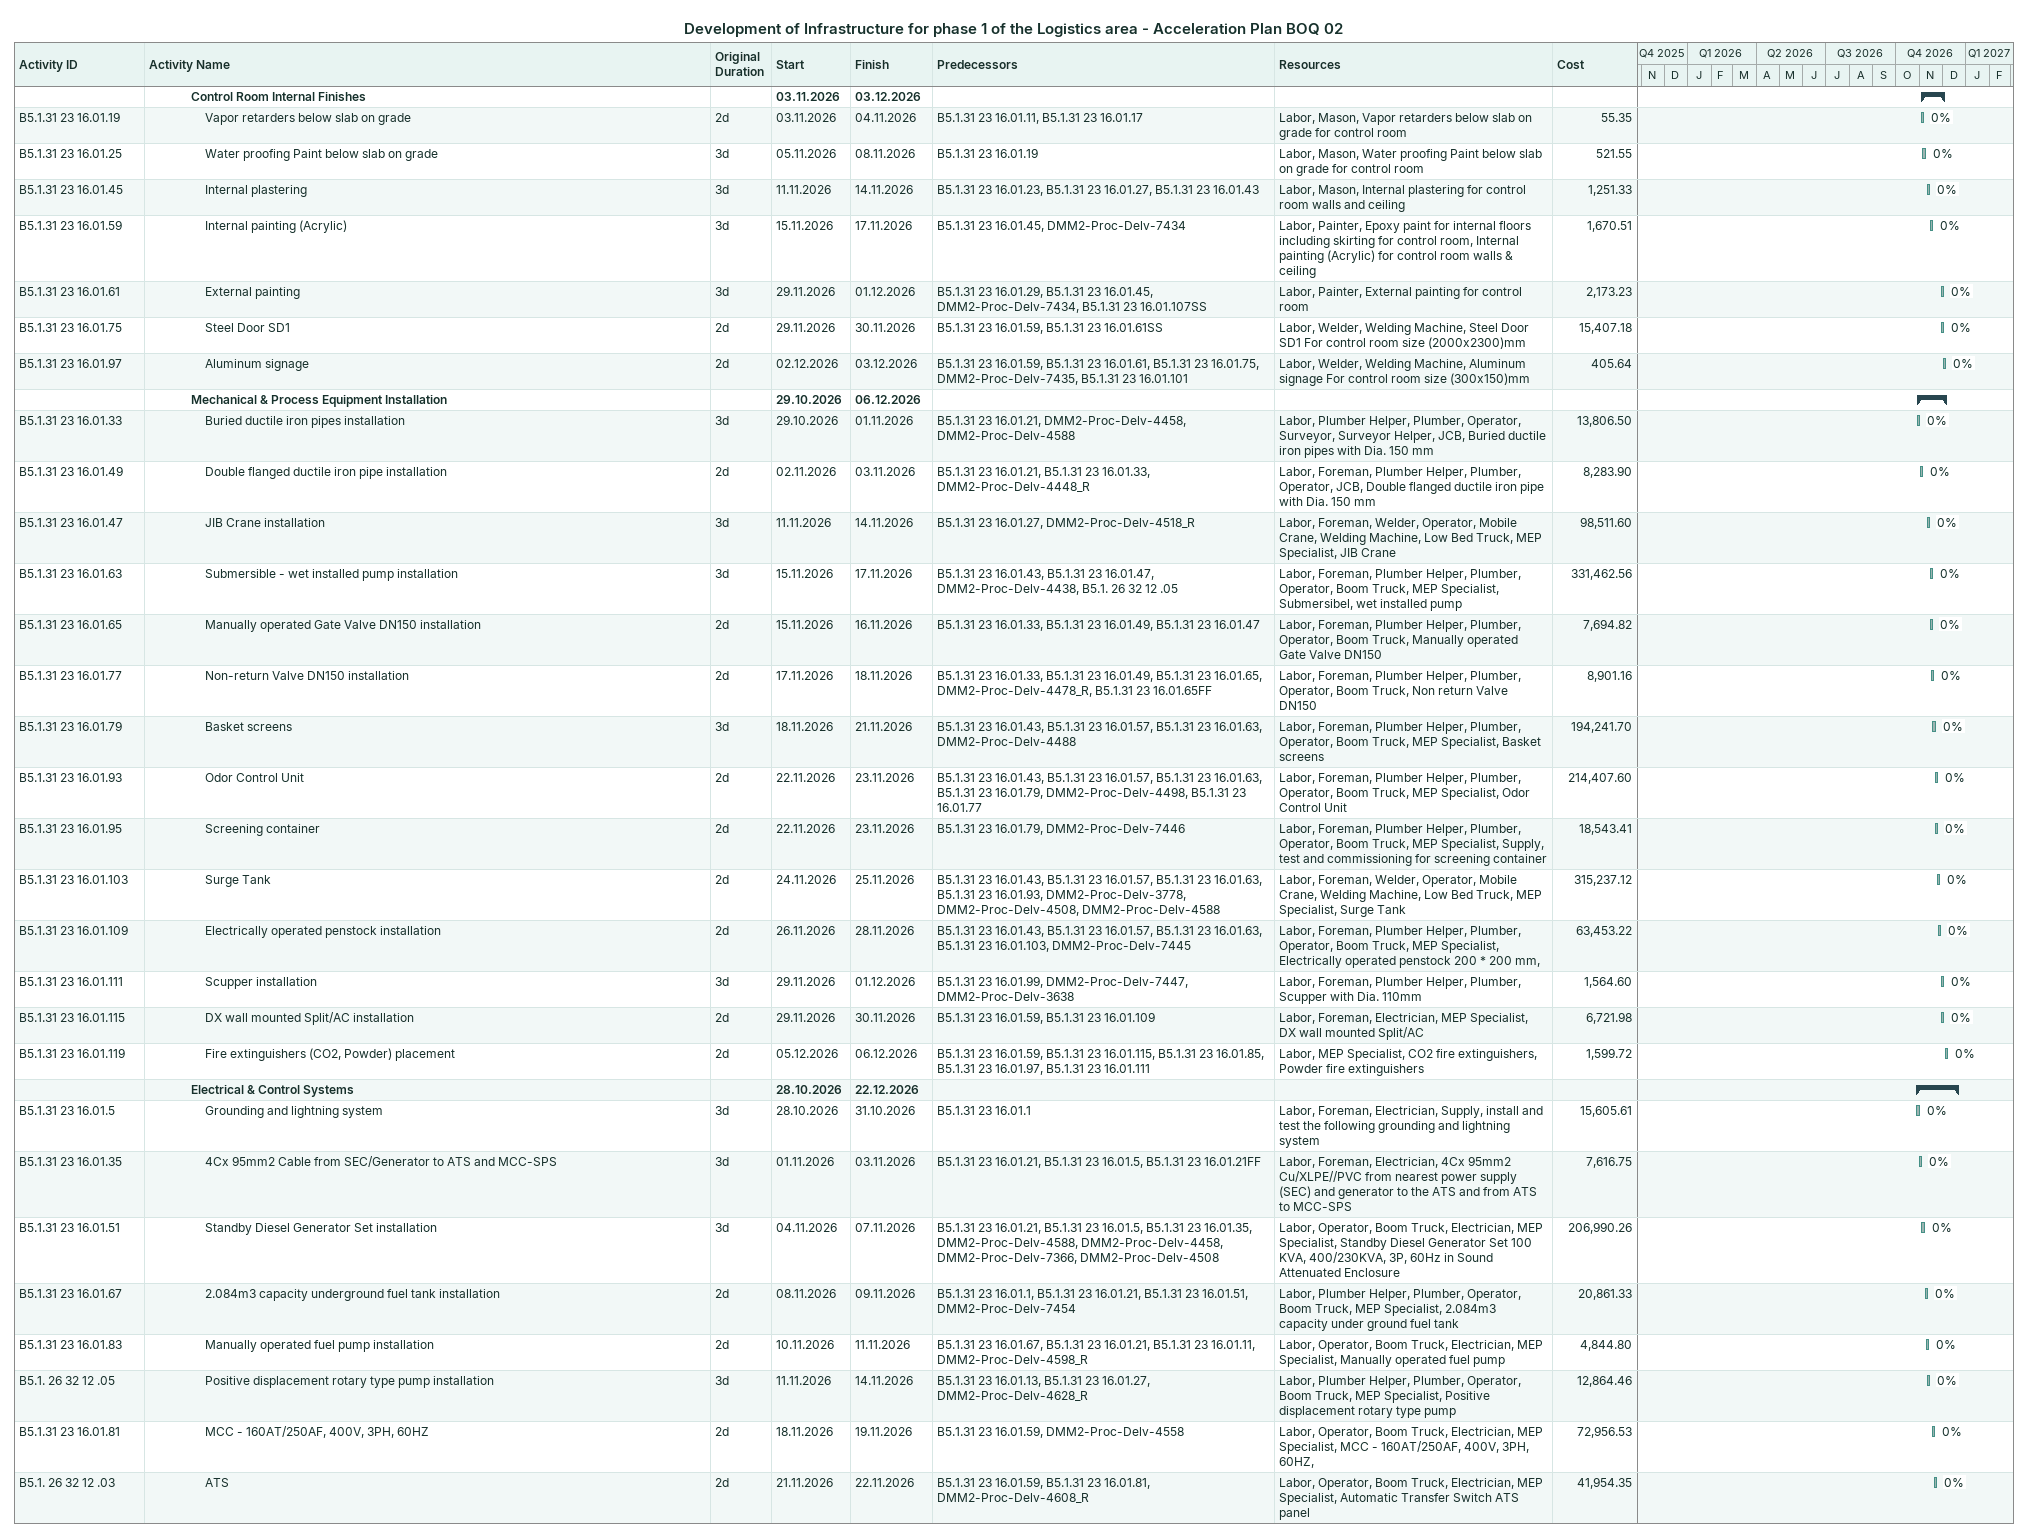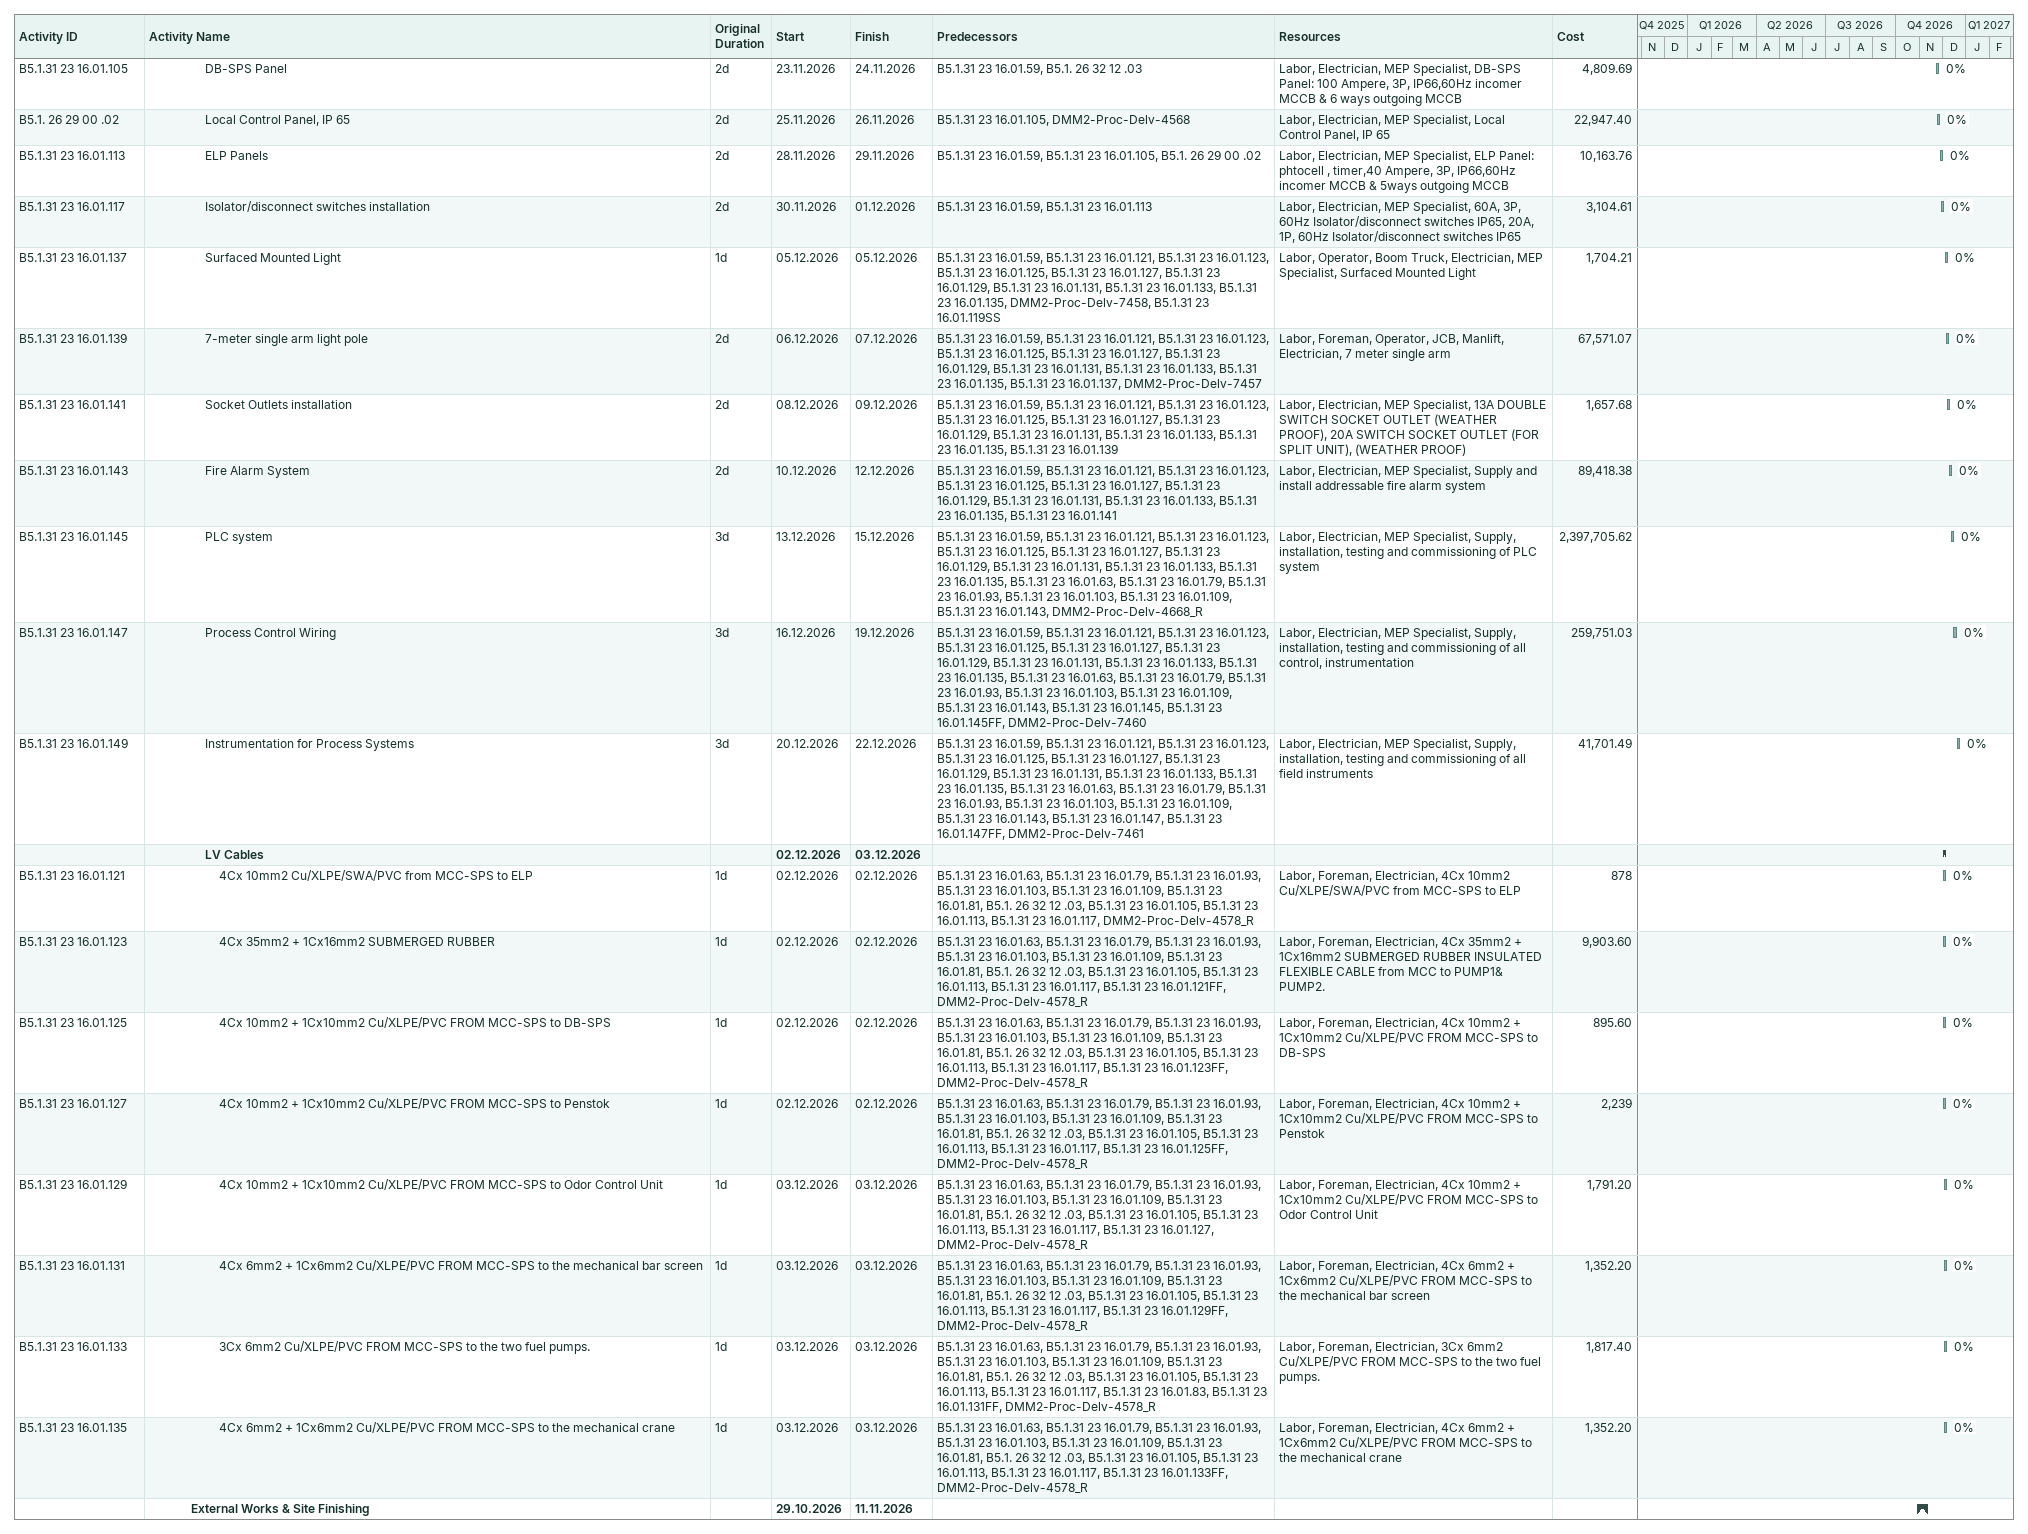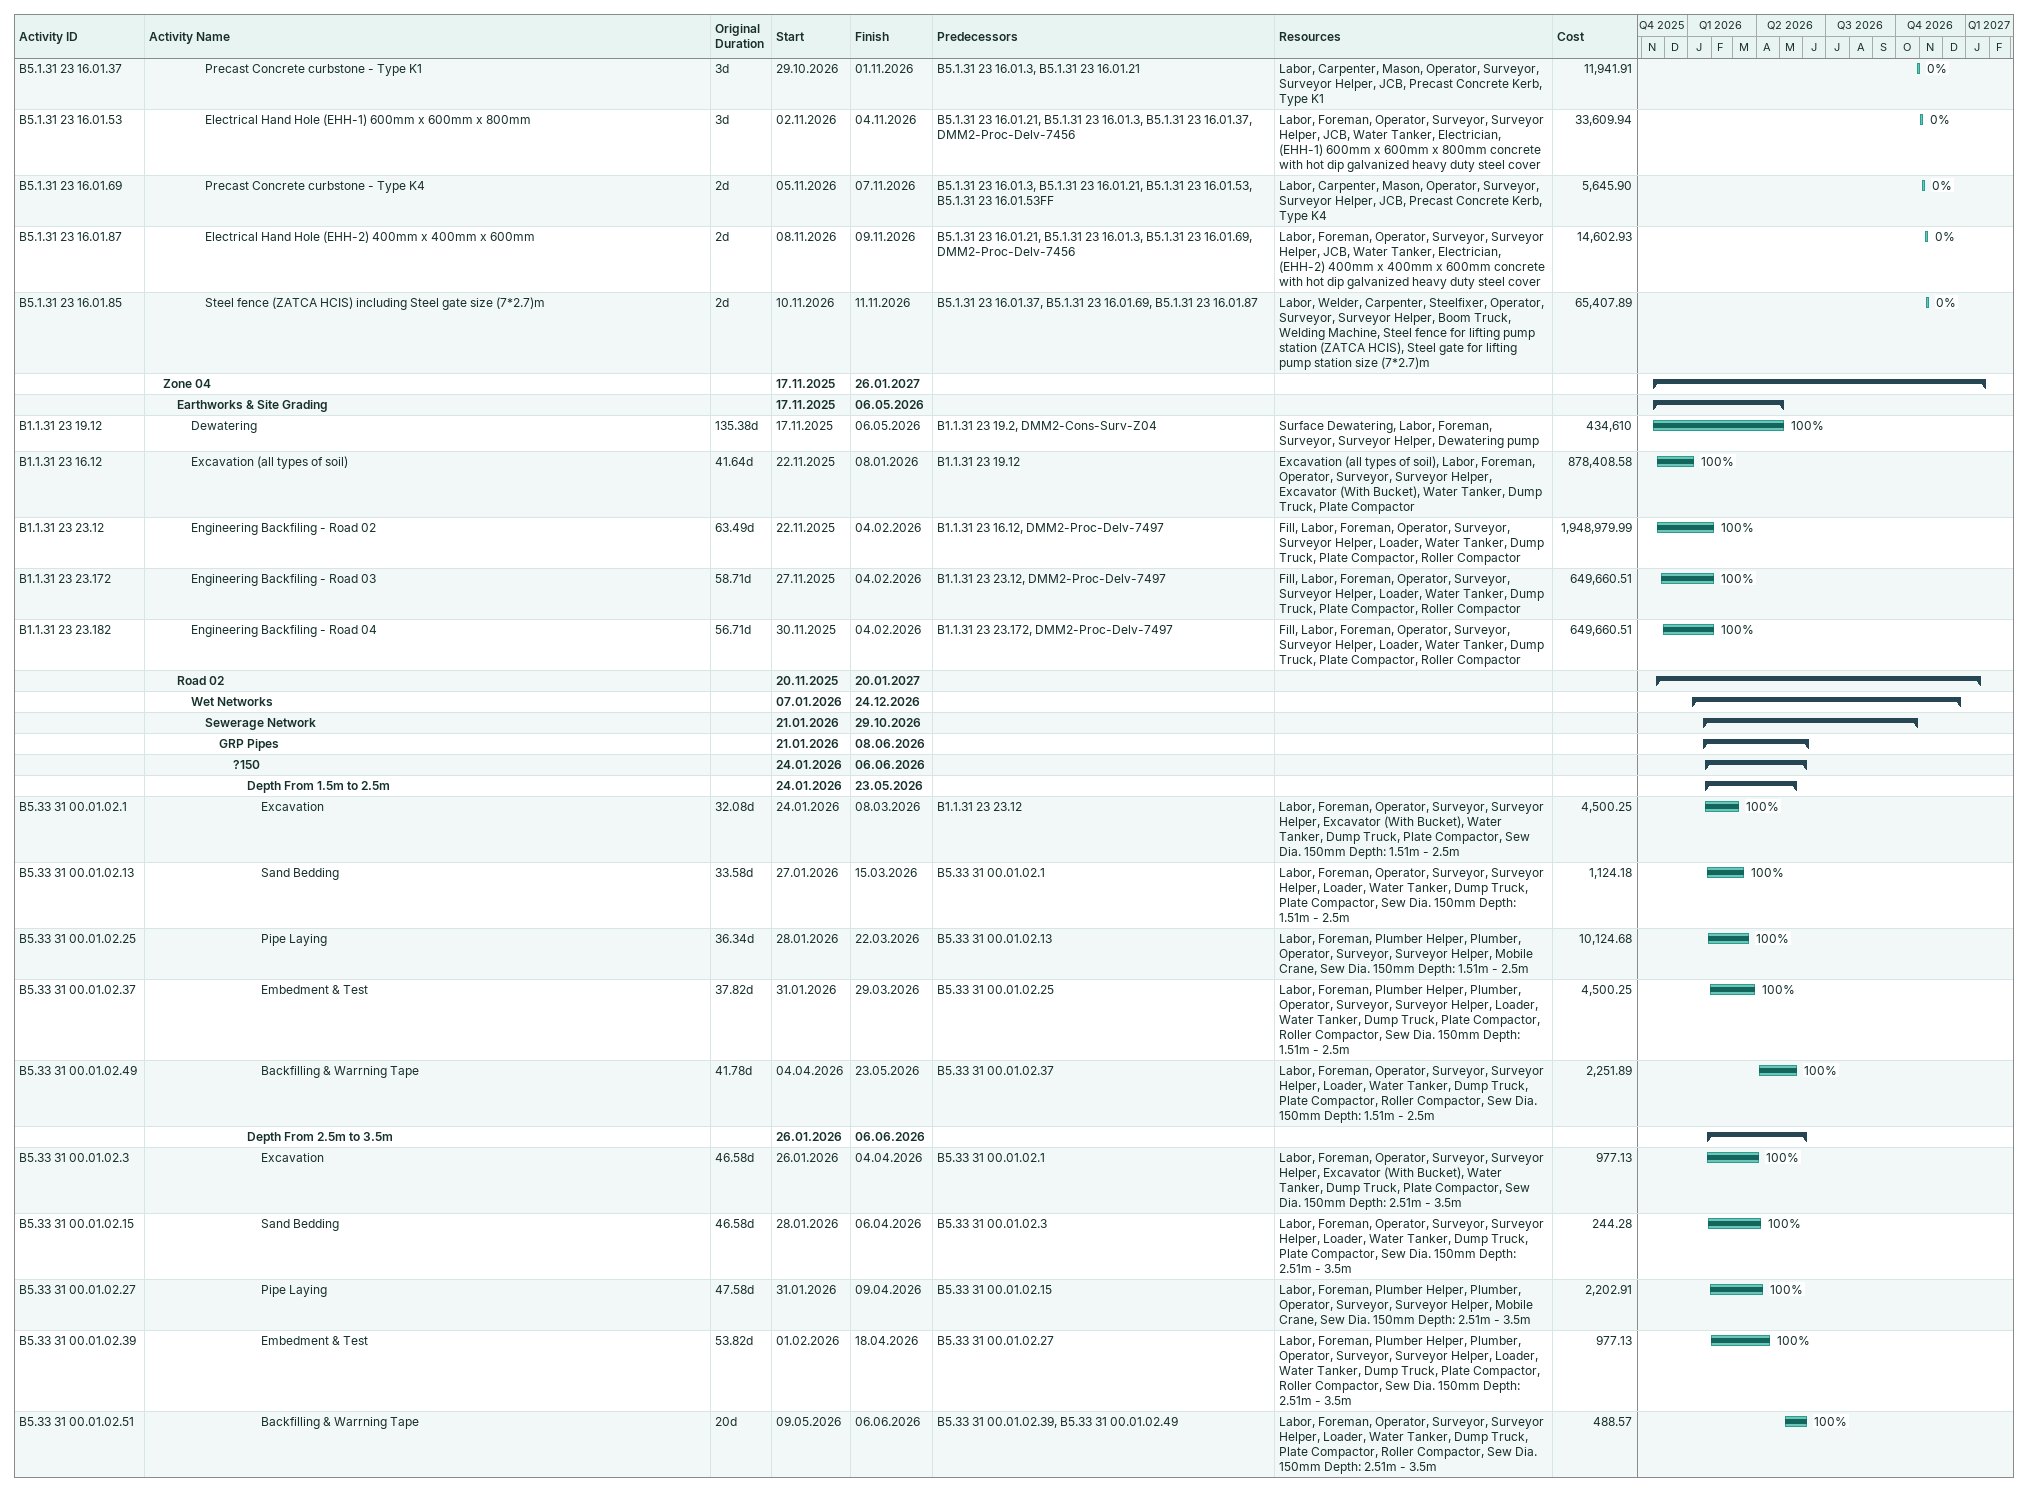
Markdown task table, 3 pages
Development of Infrastructure for phase 1 of the Logistics area - Acceleration Plan BOQ 02

| ID | Level | Task | Original duration | Start | Finish | Predecessors | Resources | % complete | Cost |
|---|---|---|---|---|---|---|---|---|---|
|  | 4 | **Control Room Internal Finishes** |  | 2026-11-03 | 2026-12-03 |  |  |  |  |
| B5.1.31 23 16.01.19 | 5 | Vapor retarders below slab on grade | 2d | 2026-11-03 | 2026-11-04 | B5.1.31 23 16.01.11, B5.1.31 23 16.01.17 | Labor, Mason, Vapor retarders below slab on grade for control room | 0 | 55.35 |
| B5.1.31 23 16.01.25 | 5 | Water proofing Paint below slab on grade | 3d | 2026-11-05 | 2026-11-08 | B5.1.31 23 16.01.19 | Labor, Mason, Water proofing Paint below slab on grade for control room | 0 | 521.55 |
| B5.1.31 23 16.01.45 | 5 | Internal plastering | 3d | 2026-11-11 | 2026-11-14 | B5.1.31 23 16.01.23, B5.1.31 23 16.01.27, B5.1.31 23 16.01.43 | Labor, Mason, Internal plastering for control room walls and ceiling | 0 | 1251.33 |
| B5.1.31 23 16.01.59 | 5 | Internal painting (Acrylic) | 3d | 2026-11-15 | 2026-11-17 | B5.1.31 23 16.01.45, DMM2-Proc-Delv-7434 | Labor, Painter, Epoxy paint for internal floors including skirting for control room, Internal painting (Acrylic) for control room walls & ceiling | 0 | 1670.51 |
| B5.1.31 23 16.01.61 | 5 | External painting | 3d | 2026-11-29 | 2026-12-01 | B5.1.31 23 16.01.29, B5.1.31 23 16.01.45, DMM2-Proc-Delv-7434, B5.1.31 23 16.01.107SS | Labor, Painter, External painting for control room | 0 | 2173.23 |
| B5.1.31 23 16.01.75 | 5 | Steel Door SD1 | 2d | 2026-11-29 | 2026-11-30 | B5.1.31 23 16.01.59, B5.1.31 23 16.01.61SS | Labor, Welder, Welding Machine, Steel Door SD1 For control room size (2000x2300)mm | 0 | 15407.18 |
| B5.1.31 23 16.01.97 | 5 | Aluminum signage | 2d | 2026-12-02 | 2026-12-03 | B5.1.31 23 16.01.59, B5.1.31 23 16.01.61, B5.1.31 23 16.01.75, DMM2-Proc-Delv-7435, B5.1.31 23 16.01.101 | Labor, Welder, Welding Machine, Aluminum signage For control room size (300x150)mm | 0 | 405.64 |
|  | 4 | **Mechanical & Process Equipment Installation** |  | 2026-10-29 | 2026-12-06 |  |  |  |  |
| B5.1.31 23 16.01.33 | 5 | Buried ductile iron pipes installation | 3d | 2026-10-29 | 2026-11-01 | B5.1.31 23 16.01.21, DMM2-Proc-Delv-4458, DMM2-Proc-Delv-4588 | Labor, Plumber Helper, Plumber, Operator, Surveyor, Surveyor Helper, JCB, Buried ductile iron pipes with Dia. 150 mm | 0 | 13806.50 |
| B5.1.31 23 16.01.49 | 5 | Double flanged ductile iron pipe installation | 2d | 2026-11-02 | 2026-11-03 | B5.1.31 23 16.01.21, B5.1.31 23 16.01.33, DMM2-Proc-Delv-4448_R | Labor, Foreman, Plumber Helper, Plumber, Operator, JCB, Double flanged ductile iron pipe with Dia. 150 mm | 0 | 8283.90 |
| B5.1.31 23 16.01.47 | 5 | JIB Crane installation | 3d | 2026-11-11 | 2026-11-14 | B5.1.31 23 16.01.27, DMM2-Proc-Delv-4518_R | Labor, Foreman, Welder, Operator, Mobile Crane, Welding Machine, Low Bed Truck, MEP Specialist, JIB Crane | 0 | 98511.60 |
| B5.1.31 23 16.01.63 | 5 | Submersible - wet installed pump installation | 3d | 2026-11-15 | 2026-11-17 | B5.1.31 23 16.01.43, B5.1.31 23 16.01.47, DMM2-Proc-Delv-4438, B5.1. 26 32 12 .05 | Labor, Foreman, Plumber Helper, Plumber, Operator, Boom Truck, MEP Specialist, Submersibel, wet installed pump | 0 | 331462.56 |
| B5.1.31 23 16.01.65 | 5 | Manually operated Gate Valve DN150 installation | 2d | 2026-11-15 | 2026-11-16 | B5.1.31 23 16.01.33, B5.1.31 23 16.01.49, B5.1.31 23 16.01.47 | Labor, Foreman, Plumber Helper, Plumber, Operator, Boom Truck, Manually operated Gate Valve DN150 | 0 | 7694.82 |
| B5.1.31 23 16.01.77 | 5 | Non-return Valve DN150 installation | 2d | 2026-11-17 | 2026-11-18 | B5.1.31 23 16.01.33, B5.1.31 23 16.01.49, B5.1.31 23 16.01.65, DMM2-Proc-Delv-4478_R, B5.1.31 23 16.01.65FF | Labor, Foreman, Plumber Helper, Plumber, Operator, Boom Truck, Non return Valve DN150 | 0 | 8901.16 |
| B5.1.31 23 16.01.79 | 5 | Basket screens | 3d | 2026-11-18 | 2026-11-21 | B5.1.31 23 16.01.43, B5.1.31 23 16.01.57, B5.1.31 23 16.01.63, DMM2-Proc-Delv-4488 | Labor, Foreman, Plumber Helper, Plumber, Operator, Boom Truck, MEP Specialist, Basket screens | 0 | 194241.70 |
| B5.1.31 23 16.01.93 | 5 | Odor Control Unit | 2d | 2026-11-22 | 2026-11-23 | B5.1.31 23 16.01.43, B5.1.31 23 16.01.57, B5.1.31 23 16.01.63, B5.1.31 23 16.01.79, DMM2-Proc-Delv-4498, B5.1.31 23 16.01.77 | Labor, Foreman, Plumber Helper, Plumber, Operator, Boom Truck, MEP Specialist, Odor Control Unit | 0 | 214407.60 |
| B5.1.31 23 16.01.95 | 5 | Screening container | 2d | 2026-11-22 | 2026-11-23 | B5.1.31 23 16.01.79, DMM2-Proc-Delv-7446 | Labor, Foreman, Plumber Helper, Plumber, Operator, Boom Truck, MEP Specialist, Supply, test and commissioning for screening container | 0 | 18543.41 |
| B5.1.31 23 16.01.103 | 5 | Surge Tank | 2d | 2026-11-24 | 2026-11-25 | B5.1.31 23 16.01.43, B5.1.31 23 16.01.57, B5.1.31 23 16.01.63, B5.1.31 23 16.01.93, DMM2-Proc-Delv-3778, DMM2-Proc-Delv-4508, DMM2-Proc-Delv-4588 | Labor, Foreman, Welder, Operator, Mobile Crane, Welding Machine, Low Bed Truck, MEP Specialist, Surge Tank | 0 | 315237.12 |
| B5.1.31 23 16.01.109 | 5 | Electrically operated penstock installation | 2d | 2026-11-26 | 2026-11-28 | B5.1.31 23 16.01.43, B5.1.31 23 16.01.57, B5.1.31 23 16.01.63, B5.1.31 23 16.01.103, DMM2-Proc-Delv-7445 | Labor, Foreman, Plumber Helper, Plumber, Operator, Boom Truck, MEP Specialist, Electrically operated penstock 200 * 200 mm, | 0 | 63453.22 |
| B5.1.31 23 16.01.111 | 5 | Scupper installation | 3d | 2026-11-29 | 2026-12-01 | B5.1.31 23 16.01.99, DMM2-Proc-Delv-7447, DMM2-Proc-Delv-3638 | Labor, Foreman, Plumber Helper, Plumber, Scupper with Dia. 110mm | 0 | 1564.60 |
| B5.1.31 23 16.01.115 | 5 | DX wall mounted Split/AC installation | 2d | 2026-11-29 | 2026-11-30 | B5.1.31 23 16.01.59, B5.1.31 23 16.01.109 | Labor, Foreman, Electrician, MEP Specialist, DX wall mounted Split/AC | 0 | 6721.98 |
| B5.1.31 23 16.01.119 | 5 | Fire extinguishers (CO2, Powder) placement | 2d | 2026-12-05 | 2026-12-06 | B5.1.31 23 16.01.59, B5.1.31 23 16.01.115, B5.1.31 23 16.01.85, B5.1.31 23 16.01.97, B5.1.31 23 16.01.111 | Labor, MEP Specialist, CO2 fire extinguishers, Powder fire extinguishers | 0 | 1599.72 |
|  | 4 | **Electrical & Control Systems** |  | 2026-10-28 | 2026-12-22 |  |  |  |  |
| B5.1.31 23 16.01.5 | 5 | Grounding and lightning system | 3d | 2026-10-28 | 2026-10-31 | B5.1.31 23 16.01.1 | Labor, Foreman, Electrician, Supply, install and test the following grounding and lightning system | 0 | 15605.61 |
| B5.1.31 23 16.01.35 | 5 | 4Cx 95mm2 Cable from SEC/Generator to ATS and MCC-SPS | 3d | 2026-11-01 | 2026-11-03 | B5.1.31 23 16.01.21, B5.1.31 23 16.01.5, B5.1.31 23 16.01.21FF | Labor, Foreman, Electrician, 4Cx 95mm2 Cu/XLPE//PVC from nearest power supply (SEC) and generator to the ATS and from ATS to MCC-SPS | 0 | 7616.75 |
| B5.1.31 23 16.01.51 | 5 | Standby Diesel Generator Set installation | 3d | 2026-11-04 | 2026-11-07 | B5.1.31 23 16.01.21, B5.1.31 23 16.01.5, B5.1.31 23 16.01.35, DMM2-Proc-Delv-4588, DMM2-Proc-Delv-4458, DMM2-Proc-Delv-7366, DMM2-Proc-Delv-4508 | Labor, Operator, Boom Truck, Electrician, MEP Specialist, Standby Diesel Generator Set 100 KVA, 400/230KVA, 3P, 60Hz in Sound Attenuated Enclosure | 0 | 206990.26 |
| B5.1.31 23 16.01.67 | 5 | 2.084m3 capacity underground fuel tank installation | 2d | 2026-11-08 | 2026-11-09 | B5.1.31 23 16.01.1, B5.1.31 23 16.01.21, B5.1.31 23 16.01.51, DMM2-Proc-Delv-7454 | Labor, Plumber Helper, Plumber, Operator, Boom Truck, MEP Specialist, 2.084m3 capacity under ground fuel tank | 0 | 20861.33 |
| B5.1.31 23 16.01.83 | 5 | Manually operated fuel pump installation | 2d | 2026-11-10 | 2026-11-11 | B5.1.31 23 16.01.67, B5.1.31 23 16.01.21, B5.1.31 23 16.01.11, DMM2-Proc-Delv-4598_R | Labor, Operator, Boom Truck, Electrician, MEP Specialist, Manually operated fuel pump | 0 | 4844.80 |
| B5.1. 26 32 12 .05 | 5 | Positive displacement rotary type pump installation | 3d | 2026-11-11 | 2026-11-14 | B5.1.31 23 16.01.13, B5.1.31 23 16.01.27, DMM2-Proc-Delv-4628_R | Labor, Plumber Helper, Plumber, Operator, Boom Truck, MEP Specialist, Positive displacement rotary type pump | 0 | 12864.46 |
| B5.1.31 23 16.01.81 | 5 | MCC - 160AT/250AF, 400V, 3PH, 60HZ | 2d | 2026-11-18 | 2026-11-19 | B5.1.31 23 16.01.59, DMM2-Proc-Delv-4558 | Labor, Operator, Boom Truck, Electrician, MEP Specialist, MCC - 160AT/250AF, 400V, 3PH, 60HZ, | 0 | 72956.53 |
| B5.1. 26 32 12 .03 | 5 | ATS | 2d | 2026-11-21 | 2026-11-22 | B5.1.31 23 16.01.59, B5.1.31 23 16.01.81, DMM2-Proc-Delv-4608_R | Labor, Operator, Boom Truck, Electrician, MEP Specialist, Automatic Transfer Switch ATS panel | 0 | 41954.35 |
| B5.1.31 23 16.01.105 | 5 | DB-SPS Panel | 2d | 2026-11-23 | 2026-11-24 | B5.1.31 23 16.01.59, B5.1. 26 32 12 .03 | Labor, Electrician, MEP Specialist, DB-SPS Panel: 100 Ampere, 3P, IP66,60Hz incomer MCCB & 6 ways outgoing MCCB | 0 | 4809.69 |
| B5.1. 26 29 00 .02 | 5 | Local Control Panel, IP 65 | 2d | 2026-11-25 | 2026-11-26 | B5.1.31 23 16.01.105, DMM2-Proc-Delv-4568 | Labor, Electrician, MEP Specialist, Local Control Panel, IP 65 | 0 | 22947.40 |
| B5.1.31 23 16.01.113 | 5 | ELP Panels | 2d | 2026-11-28 | 2026-11-29 | B5.1.31 23 16.01.59, B5.1.31 23 16.01.105, B5.1. 26 29 00 .02 | Labor, Electrician, MEP Specialist, ELP Panel: phtocell , timer,40 Ampere, 3P, IP66,60Hz incomer MCCB & 5ways outgoing MCCB | 0 | 10163.76 |
| B5.1.31 23 16.01.117 | 5 | Isolator/disconnect switches installation | 2d | 2026-11-30 | 2026-12-01 | B5.1.31 23 16.01.59, B5.1.31 23 16.01.113 | Labor, Electrician, MEP Specialist, 60A, 3P, 60Hz Isolator/disconnect switches IP65, 20A, 1P, 60Hz Isolator/disconnect switches IP65 | 0 | 3104.61 |
| B5.1.31 23 16.01.137 | 5 | Surfaced Mounted Light | 1d | 2026-12-05 | 2026-12-05 | B5.1.31 23 16.01.59, B5.1.31 23 16.01.121, B5.1.31 23 16.01.123, B5.1.31 23 16.01.125, B5.1.31 23 16.01.127, B5.1.31 23 16.01.129, B5.1.31 23 16.01.131, B5.1.31 23 16.01.133, B5.1.31 23 16.01.135, DMM2-Proc-Delv-7458, B5.1.31 23 16.01.119SS | Labor, Operator, Boom Truck, Electrician, MEP Specialist, Surfaced Mounted Light | 0 | 1704.21 |
| B5.1.31 23 16.01.139 | 5 | 7-meter single arm light pole | 2d | 2026-12-06 | 2026-12-07 | B5.1.31 23 16.01.59, B5.1.31 23 16.01.121, B5.1.31 23 16.01.123, B5.1.31 23 16.01.125, B5.1.31 23 16.01.127, B5.1.31 23 16.01.129, B5.1.31 23 16.01.131, B5.1.31 23 16.01.133, B5.1.31 23 16.01.135, B5.1.31 23 16.01.137, DMM2-Proc-Delv-7457 | Labor, Foreman, Operator, JCB, Manlift, Electrician, 7 meter single arm | 0 | 67571.07 |
| B5.1.31 23 16.01.141 | 5 | Socket Outlets installation | 2d | 2026-12-08 | 2026-12-09 | B5.1.31 23 16.01.59, B5.1.31 23 16.01.121, B5.1.31 23 16.01.123, B5.1.31 23 16.01.125, B5.1.31 23 16.01.127, B5.1.31 23 16.01.129, B5.1.31 23 16.01.131, B5.1.31 23 16.01.133, B5.1.31 23 16.01.135, B5.1.31 23 16.01.139 | Labor, Electrician, MEP Specialist, 13A DOUBLE SWITCH SOCKET OUTLET (WEATHER PROOF), 20A SWITCH SOCKET OUTLET (FOR SPLIT UNIT), (WEATHER PROOF) | 0 | 1657.68 |
| B5.1.31 23 16.01.143 | 5 | Fire Alarm System | 2d | 2026-12-10 | 2026-12-12 | B5.1.31 23 16.01.59, B5.1.31 23 16.01.121, B5.1.31 23 16.01.123, B5.1.31 23 16.01.125, B5.1.31 23 16.01.127, B5.1.31 23 16.01.129, B5.1.31 23 16.01.131, B5.1.31 23 16.01.133, B5.1.31 23 16.01.135, B5.1.31 23 16.01.141 | Labor, Electrician, MEP Specialist, Supply and install addressable fire alarm system | 0 | 89418.38 |
| B5.1.31 23 16.01.145 | 5 | PLC system | 3d | 2026-12-13 | 2026-12-15 | B5.1.31 23 16.01.59, B5.1.31 23 16.01.121, B5.1.31 23 16.01.123, B5.1.31 23 16.01.125, B5.1.31 23 16.01.127, B5.1.31 23 16.01.129, B5.1.31 23 16.01.131, B5.1.31 23 16.01.133, B5.1.31 23 16.01.135, B5.1.31 23 16.01.63, B5.1.31 23 16.01.79, B5.1.31 23 16.01.93, B5.1.31 23 16.01.103, B5.1.31 23 16.01.109, B5.1.31 23 16.01.143, DMM2-Proc-Delv-4668_R | Labor, Electrician, MEP Specialist, Supply, installation, testing and commissioning of PLC system | 0 | 2397705.62 |
| B5.1.31 23 16.01.147 | 5 | Process Control Wiring | 3d | 2026-12-16 | 2026-12-19 | B5.1.31 23 16.01.59, B5.1.31 23 16.01.121, B5.1.31 23 16.01.123, B5.1.31 23 16.01.125, B5.1.31 23 16.01.127, B5.1.31 23 16.01.129, B5.1.31 23 16.01.131, B5.1.31 23 16.01.133, B5.1.31 23 16.01.135, B5.1.31 23 16.01.63, B5.1.31 23 16.01.79, B5.1.31 23 16.01.93, B5.1.31 23 16.01.103, B5.1.31 23 16.01.109, B5.1.31 23 16.01.143, B5.1.31 23 16.01.145, B5.1.31 23 16.01.145FF, DMM2-Proc-Delv-7460 | Labor, Electrician, MEP Specialist, Supply, installation, testing and commissioning of all control, instrumentation | 0 | 259751.03 |
| B5.1.31 23 16.01.149 | 5 | Instrumentation for Process Systems | 3d | 2026-12-20 | 2026-12-22 | B5.1.31 23 16.01.59, B5.1.31 23 16.01.121, B5.1.31 23 16.01.123, B5.1.31 23 16.01.125, B5.1.31 23 16.01.127, B5.1.31 23 16.01.129, B5.1.31 23 16.01.131, B5.1.31 23 16.01.133, B5.1.31 23 16.01.135, B5.1.31 23 16.01.63, B5.1.31 23 16.01.79, B5.1.31 23 16.01.93, B5.1.31 23 16.01.103, B5.1.31 23 16.01.109, B5.1.31 23 16.01.143, B5.1.31 23 16.01.147, B5.1.31 23 16.01.147FF, DMM2-Proc-Delv-7461 | Labor, Electrician, MEP Specialist, Supply, installation, testing and commissioning of all field instruments | 0 | 41701.49 |
|  | 5 | **LV Cables** |  | 2026-12-02 | 2026-12-03 |  |  |  |  |
| B5.1.31 23 16.01.121 | 6 | 4Cx 10mm2 Cu/XLPE/SWA/PVC from MCC-SPS to ELP | 1d | 2026-12-02 | 2026-12-02 | B5.1.31 23 16.01.63, B5.1.31 23 16.01.79, B5.1.31 23 16.01.93, B5.1.31 23 16.01.103, B5.1.31 23 16.01.109, B5.1.31 23 16.01.81, B5.1. 26 32 12 .03, B5.1.31 23 16.01.105, B5.1.31 23 16.01.113, B5.1.31 23 16.01.117, DMM2-Proc-Delv-4578_R | Labor, Foreman, Electrician, 4Cx 10mm2 Cu/XLPE/SWA/PVC from MCC-SPS to ELP | 0 | 878 |
| B5.1.31 23 16.01.123 | 6 | 4Cx 35mm2 + 1Cx16mm2 SUBMERGED RUBBER | 1d | 2026-12-02 | 2026-12-02 | B5.1.31 23 16.01.63, B5.1.31 23 16.01.79, B5.1.31 23 16.01.93, B5.1.31 23 16.01.103, B5.1.31 23 16.01.109, B5.1.31 23 16.01.81, B5.1. 26 32 12 .03, B5.1.31 23 16.01.105, B5.1.31 23 16.01.113, B5.1.31 23 16.01.117, B5.1.31 23 16.01.121FF, DMM2-Proc-Delv-4578_R | Labor, Foreman, Electrician, 4Cx 35mm2 + 1Cx16mm2 SUBMERGED RUBBER INSULATED FLEXIBLE CABLE from MCC to PUMP1& PUMP2. | 0 | 9903.60 |
| B5.1.31 23 16.01.125 | 6 | 4Cx 10mm2 + 1Cx10mm2 Cu/XLPE/PVC FROM MCC-SPS to DB-SPS | 1d | 2026-12-02 | 2026-12-02 | B5.1.31 23 16.01.63, B5.1.31 23 16.01.79, B5.1.31 23 16.01.93, B5.1.31 23 16.01.103, B5.1.31 23 16.01.109, B5.1.31 23 16.01.81, B5.1. 26 32 12 .03, B5.1.31 23 16.01.105, B5.1.31 23 16.01.113, B5.1.31 23 16.01.117, B5.1.31 23 16.01.123FF, DMM2-Proc-Delv-4578_R | Labor, Foreman, Electrician, 4Cx 10mm2 + 1Cx10mm2 Cu/XLPE/PVC FROM MCC-SPS to DB-SPS | 0 | 895.60 |
| B5.1.31 23 16.01.127 | 6 | 4Cx 10mm2 + 1Cx10mm2 Cu/XLPE/PVC FROM MCC-SPS to Penstok | 1d | 2026-12-02 | 2026-12-02 | B5.1.31 23 16.01.63, B5.1.31 23 16.01.79, B5.1.31 23 16.01.93, B5.1.31 23 16.01.103, B5.1.31 23 16.01.109, B5.1.31 23 16.01.81, B5.1. 26 32 12 .03, B5.1.31 23 16.01.105, B5.1.31 23 16.01.113, B5.1.31 23 16.01.117, B5.1.31 23 16.01.125FF, DMM2-Proc-Delv-4578_R | Labor, Foreman, Electrician, 4Cx 10mm2 + 1Cx10mm2 Cu/XLPE/PVC FROM MCC-SPS to Penstok | 0 | 2239 |
| B5.1.31 23 16.01.129 | 6 | 4Cx 10mm2 + 1Cx10mm2 Cu/XLPE/PVC FROM MCC-SPS to Odor Control Unit | 1d | 2026-12-03 | 2026-12-03 | B5.1.31 23 16.01.63, B5.1.31 23 16.01.79, B5.1.31 23 16.01.93, B5.1.31 23 16.01.103, B5.1.31 23 16.01.109, B5.1.31 23 16.01.81, B5.1. 26 32 12 .03, B5.1.31 23 16.01.105, B5.1.31 23 16.01.113, B5.1.31 23 16.01.117, B5.1.31 23 16.01.127, DMM2-Proc-Delv-4578_R | Labor, Foreman, Electrician, 4Cx 10mm2 + 1Cx10mm2 Cu/XLPE/PVC FROM MCC-SPS to Odor Control Unit | 0 | 1791.20 |
| B5.1.31 23 16.01.131 | 6 | 4Cx 6mm2 + 1Cx6mm2 Cu/XLPE/PVC FROM MCC-SPS to the mechanical bar screen | 1d | 2026-12-03 | 2026-12-03 | B5.1.31 23 16.01.63, B5.1.31 23 16.01.79, B5.1.31 23 16.01.93, B5.1.31 23 16.01.103, B5.1.31 23 16.01.109, B5.1.31 23 16.01.81, B5.1. 26 32 12 .03, B5.1.31 23 16.01.105, B5.1.31 23 16.01.113, B5.1.31 23 16.01.117, B5.1.31 23 16.01.129FF, DMM2-Proc-Delv-4578_R | Labor, Foreman, Electrician, 4Cx 6mm2 + 1Cx6mm2 Cu/XLPE/PVC FROM MCC-SPS to the mechanical bar screen | 0 | 1352.20 |
| B5.1.31 23 16.01.133 | 6 | 3Cx 6mm2 Cu/XLPE/PVC FROM MCC-SPS to the two fuel pumps. | 1d | 2026-12-03 | 2026-12-03 | B5.1.31 23 16.01.63, B5.1.31 23 16.01.79, B5.1.31 23 16.01.93, B5.1.31 23 16.01.103, B5.1.31 23 16.01.109, B5.1.31 23 16.01.81, B5.1. 26 32 12 .03, B5.1.31 23 16.01.105, B5.1.31 23 16.01.113, B5.1.31 23 16.01.117, B5.1.31 23 16.01.83, B5.1.31 23 16.01.131FF, DMM2-Proc-Delv-4578_R | Labor, Foreman, Electrician, 3Cx 6mm2 Cu/XLPE/PVC FROM MCC-SPS to the two fuel pumps. | 0 | 1817.40 |
| B5.1.31 23 16.01.135 | 6 | 4Cx 6mm2 + 1Cx6mm2 Cu/XLPE/PVC FROM MCC-SPS to the mechanical crane | 1d | 2026-12-03 | 2026-12-03 | B5.1.31 23 16.01.63, B5.1.31 23 16.01.79, B5.1.31 23 16.01.93, B5.1.31 23 16.01.103, B5.1.31 23 16.01.109, B5.1.31 23 16.01.81, B5.1. 26 32 12 .03, B5.1.31 23 16.01.105, B5.1.31 23 16.01.113, B5.1.31 23 16.01.117, B5.1.31 23 16.01.133FF, DMM2-Proc-Delv-4578_R | Labor, Foreman, Electrician, 4Cx 6mm2 + 1Cx6mm2 Cu/XLPE/PVC FROM MCC-SPS to the mechanical crane | 0 | 1352.20 |
|  | 4 | **External Works & Site Finishing** |  | 2026-10-29 | 2026-11-11 |  |  |  |  |
| B5.1.31 23 16.01.37 | 5 | Precast Concrete curbstone - Type K1 | 3d | 2026-10-29 | 2026-11-01 | B5.1.31 23 16.01.3, B5.1.31 23 16.01.21 | Labor, Carpenter, Mason, Operator, Surveyor, Surveyor Helper, JCB, Precast Concrete Kerb, Type K1 | 0 | 11941.91 |
| B5.1.31 23 16.01.53 | 5 | Electrical Hand Hole (EHH-1) 600mm x 600mm x 800mm | 3d | 2026-11-02 | 2026-11-04 | B5.1.31 23 16.01.21, B5.1.31 23 16.01.3, B5.1.31 23 16.01.37, DMM2-Proc-Delv-7456 | Labor, Foreman, Operator, Surveyor, Surveyor Helper, JCB, Water Tanker, Electrician, (EHH-1) 600mm x 600mm x 800mm concrete with hot dip galvanized heavy duty steel cover | 0 | 33609.94 |
| B5.1.31 23 16.01.69 | 5 | Precast Concrete curbstone - Type K4 | 2d | 2026-11-05 | 2026-11-07 | B5.1.31 23 16.01.3, B5.1.31 23 16.01.21, B5.1.31 23 16.01.53, B5.1.31 23 16.01.53FF | Labor, Carpenter, Mason, Operator, Surveyor, Surveyor Helper, JCB, Precast Concrete Kerb, Type K4 | 0 | 5645.90 |
| B5.1.31 23 16.01.87 | 5 | Electrical Hand Hole (EHH-2) 400mm x 400mm x 600mm | 2d | 2026-11-08 | 2026-11-09 | B5.1.31 23 16.01.21, B5.1.31 23 16.01.3, B5.1.31 23 16.01.69, DMM2-Proc-Delv-7456 | Labor, Foreman, Operator, Surveyor, Surveyor Helper, JCB, Water Tanker, Electrician, (EHH-2) 400mm x 400mm x 600mm concrete with hot dip galvanized heavy duty steel cover | 0 | 14602.93 |
| B5.1.31 23 16.01.85 | 5 | Steel fence (ZATCA HCIS) including Steel gate size (7*2.7)m | 2d | 2026-11-10 | 2026-11-11 | B5.1.31 23 16.01.37, B5.1.31 23 16.01.69, B5.1.31 23 16.01.87 | Labor, Welder, Carpenter, Steelfixer, Operator, Surveyor, Surveyor Helper, Boom Truck, Welding Machine, Steel fence for lifting pump station (ZATCA HCIS), Steel gate for lifting pump station size (7*2.7)m | 0 | 65407.89 |
|  | 2 | **Zone 04** |  | 2025-11-17 | 2027-01-26 |  |  |  |  |
|  | 3 | **Earthworks & Site Grading** |  | 2025-11-17 | 2026-05-06 |  |  |  |  |
| B1.1.31 23 19.12 | 4 | Dewatering | 135.38d | 2025-11-17 | 2026-05-06 | B1.1.31 23 19.2, DMM2-Cons-Surv-Z04 | Surface Dewatering, Labor, Foreman, Surveyor, Surveyor Helper, Dewatering pump | 100 | 434610 |
| B1.1.31 23 16.12 | 4 | Excavation (all types of soil) | 41.64d | 2025-11-22 | 2026-01-08 | B1.1.31 23 19.12 | Excavation (all types of soil), Labor, Foreman, Operator, Surveyor, Surveyor Helper, Excavator (With Bucket), Water Tanker, Dump Truck, Plate Compactor | 100 | 878408.58 |
| B1.1.31 23 23.12 | 4 | Engineering Backfiling - Road 02 | 63.49d | 2025-11-22 | 2026-02-04 | B1.1.31 23 16.12, DMM2-Proc-Delv-7497 | Fill, Labor, Foreman, Operator, Surveyor, Surveyor Helper, Loader, Water Tanker, Dump Truck, Plate Compactor, Roller Compactor | 100 | 1948979.99 |
| B1.1.31 23 23.172 | 4 | Engineering Backfiling - Road 03 | 58.71d | 2025-11-27 | 2026-02-04 | B1.1.31 23 23.12, DMM2-Proc-Delv-7497 | Fill, Labor, Foreman, Operator, Surveyor, Surveyor Helper, Loader, Water Tanker, Dump Truck, Plate Compactor, Roller Compactor | 100 | 649660.51 |
| B1.1.31 23 23.182 | 4 | Engineering Backfiling - Road 04 | 56.71d | 2025-11-30 | 2026-02-04 | B1.1.31 23 23.172, DMM2-Proc-Delv-7497 | Fill, Labor, Foreman, Operator, Surveyor, Surveyor Helper, Loader, Water Tanker, Dump Truck, Plate Compactor, Roller Compactor | 100 | 649660.51 |
|  | 3 | **Road 02** |  | 2025-11-20 | 2027-01-20 |  |  |  |  |
|  | 4 | **Wet Networks** |  | 2026-01-07 | 2026-12-24 |  |  |  |  |
|  | 5 | **Sewerage Network** |  | 2026-01-21 | 2026-10-29 |  |  |  |  |
|  | 6 | **GRP Pipes** |  | 2026-01-21 | 2026-06-08 |  |  |  |  |
|  | 7 | **?150** |  | 2026-01-24 | 2026-06-06 |  |  |  |  |
|  | 8 | **Depth From 1.5m to 2.5m** |  | 2026-01-24 | 2026-05-23 |  |  |  |  |
| B5.33 31 00.01.02.1 | 9 | Excavation | 32.08d | 2026-01-24 | 2026-03-08 | B1.1.31 23 23.12 | Labor, Foreman, Operator, Surveyor, Surveyor Helper, Excavator (With Bucket), Water Tanker, Dump Truck, Plate Compactor, Sew Dia. 150mm Depth: 1.51m - 2.5m | 100 | 4500.25 |
| B5.33 31 00.01.02.13 | 9 | Sand Bedding | 33.58d | 2026-01-27 | 2026-03-15 | B5.33 31 00.01.02.1 | Labor, Foreman, Operator, Surveyor, Surveyor Helper, Loader, Water Tanker, Dump Truck, Plate Compactor, Sew Dia. 150mm Depth: 1.51m - 2.5m | 100 | 1124.18 |
| B5.33 31 00.01.02.25 | 9 | Pipe Laying | 36.34d | 2026-01-28 | 2026-03-22 | B5.33 31 00.01.02.13 | Labor, Foreman, Plumber Helper, Plumber, Operator, Surveyor, Surveyor Helper, Mobile Crane, Sew Dia. 150mm Depth: 1.51m - 2.5m | 100 | 10124.68 |
| B5.33 31 00.01.02.37 | 9 | Embedment & Test | 37.82d | 2026-01-31 | 2026-03-29 | B5.33 31 00.01.02.25 | Labor, Foreman, Plumber Helper, Plumber, Operator, Surveyor, Surveyor Helper, Loader, Water Tanker, Dump Truck, Plate Compactor, Roller Compactor, Sew Dia. 150mm Depth: 1.51m - 2.5m | 100 | 4500.25 |
| B5.33 31 00.01.02.49 | 9 | Backfilling & Warrning Tape | 41.78d | 2026-04-04 | 2026-05-23 | B5.33 31 00.01.02.37 | Labor, Foreman, Operator, Surveyor, Surveyor Helper, Loader, Water Tanker, Dump Truck, Plate Compactor, Roller Compactor, Sew Dia. 150mm Depth: 1.51m - 2.5m | 100 | 2251.89 |
|  | 8 | **Depth From 2.5m to 3.5m** |  | 2026-01-26 | 2026-06-06 |  |  |  |  |
| B5.33 31 00.01.02.3 | 9 | Excavation | 46.58d | 2026-01-26 | 2026-04-04 | B5.33 31 00.01.02.1 | Labor, Foreman, Operator, Surveyor, Surveyor Helper, Excavator (With Bucket), Water Tanker, Dump Truck, Plate Compactor, Sew Dia. 150mm Depth: 2.51m - 3.5m | 100 | 977.13 |
| B5.33 31 00.01.02.15 | 9 | Sand Bedding | 46.58d | 2026-01-28 | 2026-04-06 | B5.33 31 00.01.02.3 | Labor, Foreman, Operator, Surveyor, Surveyor Helper, Loader, Water Tanker, Dump Truck, Plate Compactor, Sew Dia. 150mm Depth: 2.51m - 3.5m | 100 | 244.28 |
| B5.33 31 00.01.02.27 | 9 | Pipe Laying | 47.58d | 2026-01-31 | 2026-04-09 | B5.33 31 00.01.02.15 | Labor, Foreman, Plumber Helper, Plumber, Operator, Surveyor, Surveyor Helper, Mobile Crane, Sew Dia. 150mm Depth: 2.51m - 3.5m | 100 | 2202.91 |
| B5.33 31 00.01.02.39 | 9 | Embedment & Test | 53.82d | 2026-02-01 | 2026-04-18 | B5.33 31 00.01.02.27 | Labor, Foreman, Plumber Helper, Plumber, Operator, Surveyor, Surveyor Helper, Loader, Water Tanker, Dump Truck, Plate Compactor, Roller Compactor, Sew Dia. 150mm Depth: 2.51m - 3.5m | 100 | 977.13 |
| B5.33 31 00.01.02.51 | 9 | Backfilling & Warrning Tape | 20d | 2026-05-09 | 2026-06-06 | B5.33 31 00.01.02.39, B5.33 31 00.01.02.49 | Labor, Foreman, Operator, Surveyor, Surveyor Helper, Loader, Water Tanker, Dump Truck, Plate Compactor, Roller Compactor, Sew Dia. 150mm Depth: 2.51m - 3.5m | 100 | 488.57 |
